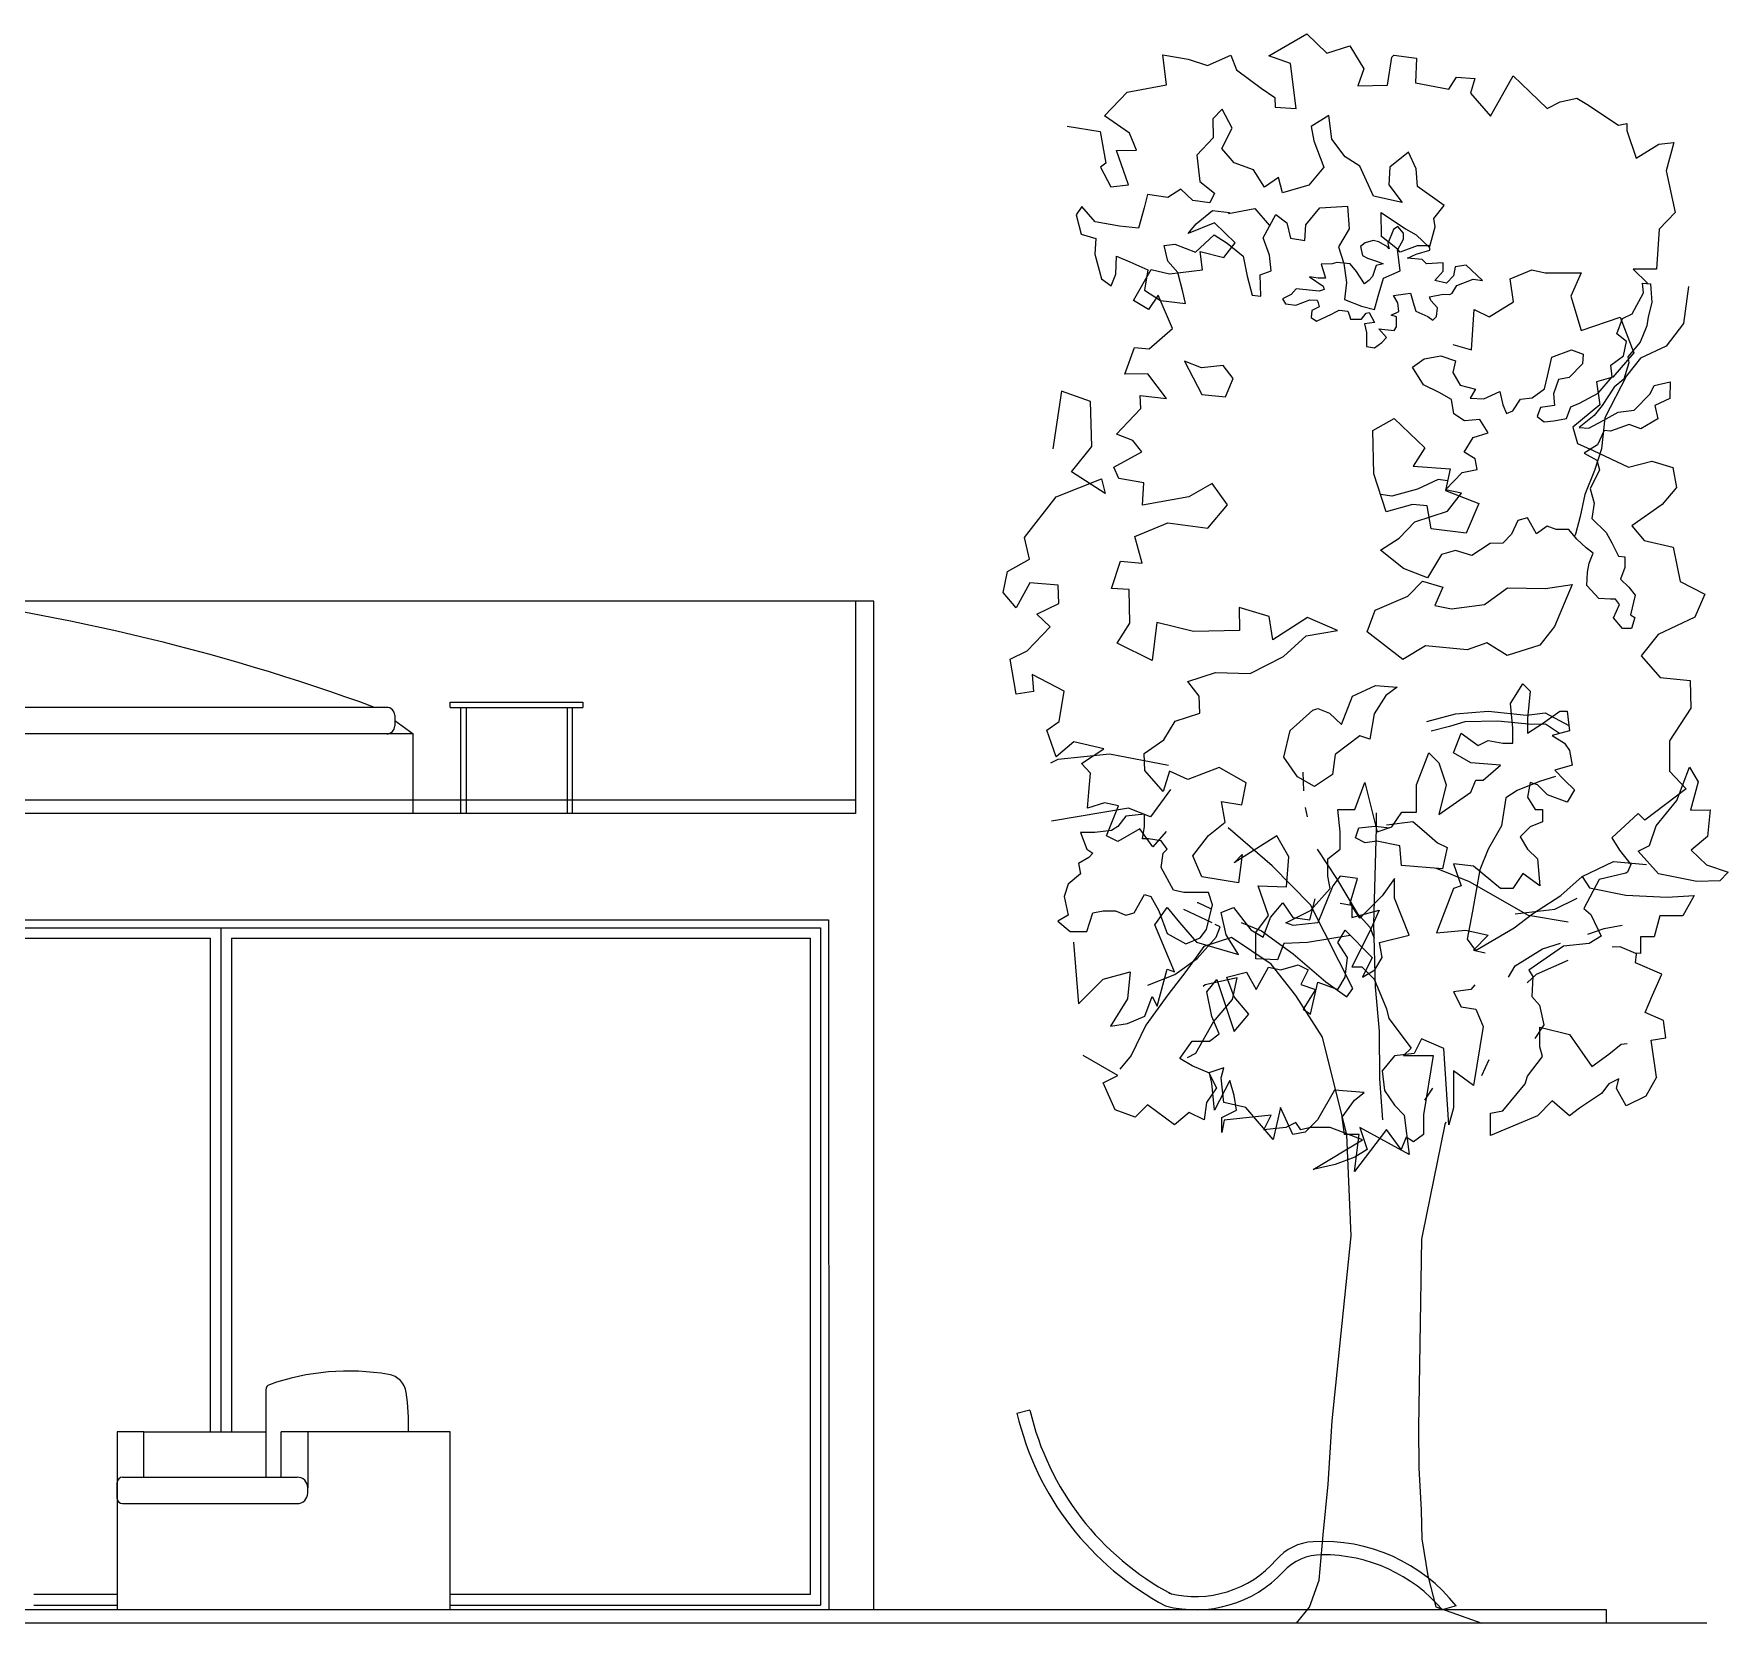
# Model space of a CAD drawing. Header units: millimetres. Extents: x 859 to 2377, y 423 to 1123.
# Drawn here: x 1738 to 2377, y 423 to 1021 of the extents above; entities that cross this region are included whole.
import ezdxf

# ---------------------------------------------------------------- set-up
doc = ezdxf.new("R2010")
doc.units = ezdxf.units.MM
for name, color, linetype in [('A-FLOOR-LEVL', 3, 'Continuous'), ('A-FURN', 9, 'Continuous'), ('A-GLAZ-FULL', 4, 'Continuous'), ('A-WALL-FULL-EXTR', 1, 'Continuous'), ('ALBERO_PRUNUS', 116, 'Continuous')]:
    doc.layers.add(name, color=color, linetype=linetype)

msp = doc.modelspace()

# ---------------------------------------------------------------- linework, layer by layer
at = {"layer": 'A-FLOOR-LEVL'}
for p, q in [((2330.89, 427.67), (1092.1, 427.67)), ((2330.89, 422.67), (2330.89, 427.67)), ((2368.75, 422.67), (859.21, 422.67))]:
    msp.add_line(p, q, dxfattribs=at)
at = {"layer": 'A-FURN'}
for p, q in [((1871.41, 767.67), (1668.73, 767.67)), ((1895.33, 767.67), (1895.33, 769.67)), ((1895.33, 769.67), (1945.33, 769.67)), ((1895.33, 767.67), (1945.33, 767.67)), ((1899.33, 727.67), (1899.33, 767.67)), ((1901.33, 767.67), (1901.33, 727.67)), ((1939.33, 767.67), (1939.33, 727.67)), ((1941.33, 767.67), (1941.33, 727.67)), ((1945.33, 769.67), (1945.33, 767.67)), ((1874.41, 764.67), (1874.41, 760.67)), ((1874.41, 762.67), (1881.38, 757.67)), ((1881.38, 757.67), (1658.76, 757.67)), ((1881.38, 727.67), (1881.38, 757.67)), ((1825.88, 510.6), (1825.88, 477.67)), ((2113.71, 502.84), (2108.84, 501.7)), ((1779.86, 494.67), (1769.87, 494.67)), ((1769.87, 494.67), (1769.87, 427.67)), ((1779.86, 477.67), (1779.86, 494.67)), ((1779.86, 494.67), (1825.88, 494.67)), ((1895.37, 494.67), (1831.69, 494.67)), ((1831.69, 477.67), (1831.69, 494.67)), ((1841.67, 494.67), (1841.67, 473.67)), ((1895.37, 427.67), (1895.37, 494.67)), ((1769.87, 469.67), (1769.87, 475.67)), ((1771.87, 477.67), (1837.67, 477.67)), ((1841.67, 471.67), (1841.67, 473.67)), ((1771.87, 467.67), (1837.67, 467.67)), ((2274.33, 429.14), (2269.07, 427.67))]:
    msp.add_line(p, q, dxfattribs=at)
for centre, radius, start, end in [((1594.06, 22.88), 793.18, 69.883, 83.66259), ((1857.19, 427.56), 90.06, 80.44722, 109.44176), ((1827.88, 510.6), 2, 109.44176, 180), ((1870.81, 508.48), 8, 8.11247, 80.44722), ((1790.56, 497.05), 89.06, 358.47072, 8.11247), ((2216.73, 527.09), 110.84, 193.23969, 242.08845), ((2216.73, 527.09), 105.84, 193.23969, 242.08845), ((1771.87, 475.67), 2, 90, 180), ((1837.67, 473.67), 4, 0, 90), ((1771.87, 469.67), 2, 180, 270), ((1837.67, 471.67), 4, 270, 0), ((2221.55, 433.37), 20, 93.31914, 138.97852), ((2224.1, 389.37), 64.07, 38.36401, 93.31914), ((2223.84, 428.44), 20, 90.38154, 137.03157), ((2224.05, 389.17), 59.27, 40.50706, 90.33587), ((2176.17, 472.85), 45.15, 255.48377, 317.03157), ((2176.17, 472.85), 40.15, 255.48377, 318.97852)]:
    msp.add_arc(centre, radius, start, end, dxfattribs=at)
at = {"layer": 'A-FURN', "ltscale": 0.1}
for centre, start, end in [((1871.41, 764.67), 0, 90), ((1871.41, 760.67), 270, 0)]:
    msp.add_arc(centre, 3, start, end, dxfattribs=at)
at = {"layer": 'A-GLAZ-FULL'}
for p, q in [((2047.96, 807.67), (1652.66, 807.67)), ((2047.96, 732.67), (1652.66, 732.67))]:
    msp.add_line(p, q, dxfattribs=at)
at = {"layer": 'A-GLAZ-FULL', "ltscale": 0.1}
for p, q in [((1578.9, 684.67), (2034.87, 684.67)), ((1808.9, 684.67), (1808.9, 494.67)), ((2034.87, 684.67), (2034.87, 429.4)), ((1582.9, 680.67), (1804.9, 680.67)), ((1804.9, 680.67), (1804.9, 494.67)), ((1812.9, 680.67), (2030.87, 680.67)), ((1812.9, 680.67), (1812.9, 494.67)), ((2030.87, 680.67), (2030.87, 433.4)), ((1769.87, 433.4), (1738.48, 433.4)), ((1738.48, 429.4), (1769.87, 429.4)), ((2030.87, 433.4), (1895.37, 433.4)), ((1895.37, 429.4), (2034.87, 429.4))]:
    msp.add_line(p, q, dxfattribs=at)
at = {"layer": 'A-WALL-FULL-EXTR'}
for p, q in [((2054.96, 807.67), (2047.96, 807.67)), ((2047.96, 807.67), (2047.96, 727.67)), ((2054.96, 727.67), (2054.96, 807.67)), ((2047.96, 727.67), (1092.1, 727.67)), ((2054.96, 427.67), (2054.96, 727.67))]:
    msp.add_line(p, q, dxfattribs=at)
at = {"layer": 'A-WALL-FULL-EXTR', "ltscale": 0.1}
for p, q in [((1115.9, 687.67), (2037.87, 687.67)), ((2037.87, 687.67), (2037.98, 427.67))]:
    msp.add_line(p, q, dxfattribs=at)
at = {"layer": 'ALBERO_PRUNUS'}
for p, q in [((2203.69, 1013.14), (2218.01, 1021.39)), ((2218.01, 1021.39), (2225.58, 1014.12)), ((2225.58, 1014.12), (2234.22, 1016.83)), ((2234.22, 1016.83), (2239.47, 1008.24)), ((2165.17, 1002.24), (2163.85, 1013.44)), ((2163.85, 1013.44), (2173.3, 1011.81)), ((2173.3, 1011.81), (2180.59, 1009.42)), ((2180.59, 1009.42), (2189.38, 1013.4)), ((2189.38, 1013.4), (2191.49, 1007.83)), ((2211.9, 1010.23), (2203.69, 1013.14)), ((2214.06, 993.25), (2211.9, 1010.23)), ((2248.46, 1002.08), (2250.06, 1012.61)), ((2250.06, 1012.61), (2250.77, 1013.35)), ((2250.77, 1013.35), (2259.3, 1012.25)), ((2259.3, 1012.25), (2258.95, 1003.01)), ((2150.37, 999.41), (2165.17, 1002.24)), ((2191.49, 1007.83), (2200.86, 1000.95)), ((2239.47, 1008.24), (2237.24, 1001.86)), ((2237.24, 1001.86), (2248.46, 1002.08)), ((2258.95, 1003.01), (2271.49, 1000.55)), ((2271.49, 1000.55), (2274.48, 1005.13)), ((2274.48, 1005.13), (2281.37, 1004.55)), ((2281.37, 1004.55), (2279.67, 999.08)), ((2287.27, 990.36), (2295.83, 1005.56)), ((2295.83, 1005.56), (2302.11, 999.53)), ((2141.86, 990.55), (2150.37, 999.41)), ((2200.86, 1000.95), (2206.01, 997.43)), ((2206.01, 997.43), (2206.08, 993.81)), ((2279.67, 999.08), (2287.27, 990.36)), ((2302.11, 999.53), (2308.58, 993.32)), ((2308.58, 993.32), (2313.42, 995.77)), ((2313.42, 995.77), (2319.73, 997.16)), ((2319.73, 997.16), (2323.57, 994.88)), ((2151.23, 984.03), (2141.86, 990.55)), ((2206.08, 993.81), (2214.06, 993.25)), ((2323.57, 994.88), (2335.5, 986.97)), ((2127.7, 986.66), (2140.23, 984.56)), ((2140.23, 984.56), (2142.28, 972.65)), ((2153.9, 977.57), (2151.23, 984.03)), ((2335.5, 986.97), (2338.57, 987.57)), ((2338.57, 987.57), (2338.62, 985.04)), ((2338.62, 985.04), (2342.09, 974.61)), ((2146.29, 977.41), (2153.9, 977.57)), ((2150.9, 964.47), (2146.29, 977.41)), ((2342.09, 974.61), (2350.68, 979.85)), ((2350.68, 979.85), (2356.28, 980.5)), ((2356.28, 980.5), (2353.42, 969.76)), ((2142.28, 972.65), (2140.27, 971.14)), ((2140.27, 971.14), (2144.22, 963.79)), ((2142.28, 972.65), (2142.28, 972.65)), ((2144.22, 963.79), (2150.9, 964.47)), ((2353.42, 969.76), (2356.81, 954.08)), ((2356.81, 954.08), (2350.79, 947.8)), ((2350.79, 947.8), (2349.82, 932.75)), ((2349.82, 932.75), (2340.95, 932.76)), ((2340.95, 932.76), (2346.43, 927.5)), ((2160.75, 685.7), (2165.39, 692.21)), ((2165.39, 692.21), (2170.03, 686.63)), ((2185.81, 690.35), (2190.45, 692.21)), ((2187.67, 681.99), (2185.81, 690.35)), ((2190.45, 692.21), (2196.95, 683.85)), ((2204.38, 688.49), (2209.02, 694.07)), ((2209.02, 694.07), (2212.73, 688.49)), ((2219.23, 687.56), (2221.22, 695.54)), ((2230.63, 693.87), (2235.01, 693.14)), ((2235.01, 693.14), (2235.01, 688.49)), ((2235.01, 688.49), (2245.23, 691.28)), ((2245.23, 691.28), (2242.44, 684.77)), ((2168.17, 668.05), (2160.75, 685.7)), ((2170.03, 686.63), (2176.53, 679.2)), ((2196.95, 683.85), (2201.59, 681.06)), ((2201.59, 681.06), (2204.38, 688.49)), ((2212.73, 688.49), (2219.23, 687.56)), ((2242.44, 684.77), (2238.73, 677.34)), ((2130.11, 679.2), (2131.97, 655.97)), ((2176.53, 679.2), (2192.31, 674.55)), ((2192.31, 674.55), (2187.67, 681.99)), ((2238.73, 677.34), (2235.01, 669.91)), ((2131.97, 655.97), (2141.25, 665.26)), ((2141.25, 665.26), (2151.46, 668.05)), ((2151.46, 668.05), (2150.54, 657.83)), ((2161.68, 655.04), (2165.39, 668.98)), ((2165.39, 668.98), (2168.17, 668.05)), ((2235.01, 669.91), (2238.73, 669.91)), ((2238.73, 669.91), (2243.37, 665.26)), ((2243.37, 665.26), (2248.01, 654.11)), ((2150.54, 657.83), (2144.04, 647.61)), ((2157.03, 651.32), (2159.82, 658.76)), ((2159.82, 658.76), (2161.68, 655.04)), ((2150.54, 648.54), (2157.03, 651.32)), ((2248.01, 654.11), (2248.94, 650.39)), ((2144.04, 647.61), (2150.54, 648.54)), ((2248.94, 650.39), (2257.29, 639.24)), ((2257.29, 639.24), (2254.51, 636.46)), ((2146.82, 629.02), (2133.83, 636.46)), ((2254.51, 636.46), (2265.65, 636.46)), ((2265.65, 636.46), (2261.94, 614.15)), ((2141.25, 626.23), (2146.82, 629.02)), ((2145.89, 616.01), (2141.25, 626.23)), ((2186.74, 631.81), (2181.17, 629.95)), ((2181.17, 629.95), (2183.96, 624.38)), ((2185.81, 628.09), (2186.74, 631.81)), ((2186.74, 618.8), (2185.81, 628.09)), ((2183.96, 624.38), (2180.24, 618.8)), ((2228.52, 623.45), (2222.02, 612.3)), ((2239.66, 622.52), (2228.52, 623.45)), ((2231.3, 613.23), (2235.94, 619.73)), ((2235.94, 619.73), (2239.66, 622.52)), ((2153.32, 613.23), (2145.89, 616.01)), ((2157.96, 617.87), (2153.32, 613.23)), ((2168.17, 610.44), (2157.96, 617.87)), ((2173.74, 615.08), (2168.17, 610.44)), ((2179.31, 612.3), (2173.74, 615.08)), ((2180.24, 618.8), (2179.31, 612.3)), ((2195.1, 616.94), (2186.74, 618.8)), ((2205.31, 604.86), (2195.1, 616.94)), ((2208.09, 616.94), (2205.31, 604.86)), ((2212.73, 606.72), (2208.09, 616.94)), ((2232.23, 606.72), (2231.3, 613.23)), ((2261.94, 614.15), (2261.94, 606.72)), ((2217.38, 607.65), (2212.73, 606.72)), ((2222.02, 612.3), (2217.38, 607.65)), ((2237.8, 606.72), (2232.23, 606.72)), ((2248.01, 608.58), (2235.94, 592.78)), ((2235.94, 592.78), (2237.8, 606.72)), ((2253.58, 601.15), (2248.01, 608.58)), ((2261.94, 606.72), (2258.22, 603.93)), ((2255.44, 605.79), (2253.58, 601.15)), ((2258.22, 603.93), (2255.44, 605.79))]:
    msp.add_line(p, q, dxfattribs=at)
at = {"layer": 'ALBERO_PRUNUS', "ltscale": 0.1}
for p, q in [((2351.03, 689.16), (2348.93, 681.26)), ((2359.65, 689.16), (2351.03, 689.16)), ((2348.93, 681.26), (2343.7, 681.26)), ((2343.7, 681.26), (2343.7, 674.9)), ((2341.91, 671.38), (2342.19, 674.75)), ((2351.72, 667.13), (2341.91, 671.38)), ((2343.7, 674.9), (2342.21, 675.03)), ((2348.32, 659.3), (2351.72, 667.13)), ((2345.48, 652.72), (2348.32, 659.3)), ((2352.37, 649.74), (2345.48, 652.72)), ((2353.31, 643.14), (2352.37, 649.74)), ((2347.72, 642.34), (2353.31, 643.14)), ((2349.73, 628.3), (2347.72, 642.34)), ((2347.72, 642.34), (2347.72, 642.34))]:
    msp.add_line(p, q, dxfattribs=at)
at = {"layer": 'ALBERO_PRUNUS'}
for points in [[(2264.24, 940.94), (2266.39, 948.65), (2265.94, 951.79), (2269.83, 956.77), (2259.79, 963.86), (2259.19, 970.6), (2256.3, 976.83), (2249.29, 971.24), (2248.96, 964.49), (2254.01, 957.84), (2243.14, 960.31), (2238.01, 971.56), (2232.49, 975.05), (2227.45, 981.7), (2226.27, 990.65), (2219.68, 986.45), (2220.71, 981.11), (2224.44, 971.21), (2218.75, 964.35), (2208.91, 961.47), (2207.42, 967.27), (2202.12, 963.63), (2197.92, 970.22), (2190.66, 972.84), (2186.03, 978.19), (2189.94, 985.86), (2186.18, 993.07), (2182.65, 989.4), (2182.8, 982.19), (2176.57, 975.7), (2177.76, 965.83), (2183.22, 961.34), (2181.46, 957.78), (2175.15, 958.57), (2170.61, 962.93), (2165.7, 959.69), (2158, 960.92), (2156.8, 955.91), (2154.65, 948.2), (2147.43, 948.97), (2138.35, 950.63), (2133.32, 956.36), (2131.16, 953.17), (2133.07, 945.93), (2138.55, 944.27), (2138.21, 938.44), (2140.63, 929.05), (2144.28, 926.44), (2146.03, 930.92), (2146.36, 937.68), (2151.31, 935.47), (2158.12, 932.54), (2156.89, 924.85), (2162.88, 920.9), (2172.33, 919.79), (2171.32, 924.22), (2169.41, 931.46), (2165.72, 935.76), (2164.3, 941.64), (2168.27, 942.18), (2176.08, 939.19), (2183.08, 945.69), (2188.05, 942.57), (2194.06, 937.71), (2195.59, 930.07), (2197.5, 922.97), (2200.73, 922.58), (2200.49, 930.62), (2204.6, 932.09), (2203.94, 937.98), (2201.59, 944.6), (2206.32, 953.29), (2210.45, 950.22), (2211.94, 944.43), (2217.33, 943.61), (2217.67, 949.45), (2222.98, 955.92), (2233.33, 956.51), (2233.96, 947.93), (2230.03, 941.18), (2232, 934.93), (2232.99, 927.67), (2232.2, 921.36), (2238.62, 918.8), (2243.55, 917.52), (2244.91, 922.53), (2246.91, 929.32), (2253.22, 932.13), (2252.14, 940.24), (2246.13, 945.11), (2246.03, 954.08), (2255.2, 947.97), (2259.24, 945.75)], [(2278.09, 934.29), (2273.97, 933.61), (2273.29, 930.18), (2270.71, 927.43), (2266.25, 928.46), (2269.34, 932.06), (2269.34, 935.15), (2263.16, 934.81), (2261.44, 936.35), (2255.95, 936.87), (2259.21, 938.41), (2264.36, 939.95), (2264.19, 941.5), (2259.55, 941.5), (2253.2, 939.1), (2252.34, 940.13), (2254.4, 944.07), (2254.4, 946.3), (2252.34, 948.87), (2250.63, 947.67), (2248.57, 942.36), (2249.08, 940.47), (2248.4, 941.15), (2245.13, 943.04), (2243.07, 943.56), (2239.98, 942.7), (2238.27, 941.33), (2238.95, 937.9), (2240.84, 936.87), (2244.62, 935.67), (2246.85, 934.81), (2244.1, 934.12), (2242.73, 930.01), (2241.36, 928.46), (2239.81, 927.26), (2236.72, 931.89), (2234.32, 934.81), (2229.34, 935.32), (2227.62, 934.81), (2223.5, 934.64), (2224.19, 932.24), (2225.05, 929.32), (2222.3, 929.32), (2219.04, 929.84), (2224.19, 926.41), (2224.53, 925.03), (2222.65, 924.52), (2214.06, 925.38), (2212.17, 923.15), (2208.91, 921.6), (2209.94, 919.72), (2213.89, 919.2), (2219.21, 921.26), (2221.96, 921.09), (2222.3, 920.06), (2222.65, 918.52), (2219.9, 917.14), (2219.73, 914.57), (2221.62, 913.2), (2227.28, 915.77), (2229.17, 916.8), (2230.2, 917.32), (2233.46, 916.97), (2234.15, 915.26), (2234.49, 913.89), (2238.61, 913.89), (2240.33, 916.12), (2241.53, 916.46), (2243.59, 912.69), (2239.81, 912.17), (2240.5, 908.91), (2240.5, 903.6), (2243.59, 903.08), (2246.34, 905.14), (2248.05, 907.03), (2245.13, 910.28), (2250.97, 909.6), (2251.83, 910.97), (2251.83, 914.74), (2249.77, 915.43), (2252.69, 916.8), (2252.34, 920.06), (2250.63, 922.8), (2255.26, 923.49), (2257.15, 923.66), (2258.35, 919.37), (2259.04, 916.97), (2263.67, 914.91), (2265.56, 913.54), (2266.94, 914.91), (2267.28, 918.17), (2264.7, 920.92), (2264.19, 922.29), (2269.34, 923.32), (2271.91, 923.15), (2272.77, 923.66), (2274.49, 926.58), (2280.67, 928.98), (2284.27, 928.46)], [(2347.53, 927.21), (2347.96, 920.17), (2346.69, 914.76), (2346.13, 911.37), (2343.56, 905.3), (2338.92, 899.76), (2339.36, 897.42), (2337.42, 891.31), (2333.82, 888.26), (2329.26, 881.4), (2326.3, 877.62), (2320.66, 873.15), (2324.33, 872.88), (2329.72, 875.68), (2335.33, 878.83), (2341.39, 879.64), (2347.34, 885.83), (2348.94, 888.9), (2354.92, 890.34), (2354.77, 883.97), (2349.09, 881.45), (2350.22, 876.43), (2343.88, 872.64), (2339.43, 874.21), (2332.44, 871.72), (2330.08, 871.96), (2327.5, 866.58), (2322.52, 863.39), (2327.27, 860.85), (2328.32, 857.14), (2324.8, 849.97), (2326.28, 844.61), (2325.37, 838.86), (2330.86, 833.58), (2333, 829.61), (2335.4, 824.62), (2337.81, 824.32), (2337.89, 820.31), (2336.26, 815.92), (2339.36, 812.95), (2341.77, 809.96), (2339.91, 802.53), (2341.6, 801.47), (2340.3, 797.43), (2336.98, 797.37), (2333.52, 801.37), (2335.82, 806.46), (2334.35, 808.43), (2332.4, 808.4), (2328.04, 808.65), (2323.47, 813.61), (2323.71, 818.65), (2324.39, 822.05), (2325.97, 825.81), (2323.24, 827.76), (2319.79, 831.07), (2316.74, 834.68), (2311.98, 834.64), (2308.58, 835.89), (2304.62, 833.06), (2301.12, 839.12), (2297.47, 838.02), (2295.17, 832.93), (2291.86, 829.48), (2287.16, 829.39), (2280.2, 824.84), (2274.09, 826.78), (2268.73, 825.3), (2263.52, 816.48), (2254.4, 819.97), (2245.77, 826.9), (2252.79, 831.4), (2258.74, 837.59), (2271.09, 841.56), (2276.34, 848.32), (2270.24, 849.57), (2276.53, 856.11), (2282.24, 857.26), (2281.47, 861.25), (2277.35, 863.87), (2280.68, 869.32), (2286.31, 871.09), (2283.17, 876.13), (2277.45, 875.67), (2273.39, 878.23), (2272.59, 883.6), (2267.84, 886.26), (2262.05, 889.12), (2257.9, 895.8), (2262.19, 898.98), (2268.53, 900.08), (2274.01, 898.19), (2273.07, 893.81), (2275.86, 889.11), (2281.62, 887.51), (2279.63, 884.14), (2284.68, 883.9), (2290.75, 886.71), (2291.83, 881.63), (2293.27, 878.34), (2295.6, 879.36), (2298.55, 883.83), (2302.9, 884.26), (2307.53, 887.68), (2308.75, 892.46), (2310.32, 899.6), (2317.71, 902.38), (2322.1, 900.75), (2321.83, 897.07), (2316.9, 891.93), (2312.9, 891.16), (2310.95, 885.74), (2311.38, 881.39), (2306.01, 880.6), (2304.76, 877.19), (2307.49, 875.24), (2311.15, 875.66), (2315.83, 876.44), (2317.46, 880.83), (2320.76, 882.27), (2327.79, 886.07), (2333.05, 892.25), (2332.62, 896.6), (2337.3, 900.07), (2338.46, 905.48), (2334.78, 908.45), (2336.96, 914.22), (2340.65, 915.96), (2344.85, 923.84), (2344.43, 927.5)], [(2178.54, 885.59), (2187.39, 884.6), (2190.33, 891.57), (2186.51, 896.5), (2178.33, 895.59), (2172, 898.13)], [(2282.88, 844.53), (2278.11, 833.26), (2264.89, 834.91), (2263.43, 843.61), (2257.89, 844.14), (2247.94, 841.39), (2243.29, 855.66), (2242.85, 871.93), (2250.96, 876.45), (2262.46, 865.4), (2258.13, 858.51), (2271.98, 857.5), (2270.23, 849.38)], [(2311.35, 798.17), (2305.86, 791.14), (2293.49, 787.17), (2285.83, 792.02), (2278.44, 789.32), (2262.77, 790.82), (2254.15, 785.75), (2240.74, 796.12), (2243.77, 804.27), (2256.11, 809.52), (2261.64, 815.26), (2269.24, 812.97), (2266.29, 805.99), (2272.49, 804.84), (2285.01, 806.37), (2293.61, 812.71), (2307.98, 812.46), (2317.95, 813.94)], [(2252.08, 775.3), (2247.78, 772.13), (2243.45, 765.24), (2241.83, 755.73), (2237.98, 756.93), (2228.76, 749.94), (2227.74, 742.37), (2220.92, 737.87), (2214.57, 741.47), (2209.41, 748.92), (2211.76, 758.97), (2220.33, 766.59), (2222.23, 767.26), (2226.63, 765.54), (2231.08, 761.27), (2235.23, 771.88), (2243.87, 775.88)], [(2369.99, 729.12), (2369.03, 719), (2362.85, 713.87), (2368.6, 708.35), (2376.75, 705.53), (2373.62, 702.28), (2364.9, 702.1), (2350.48, 704.9), (2342.86, 713.47), (2347.18, 715.58), (2349.58, 723.08), (2357.47, 732.6), (2362.22, 745.14), (2365.42, 739.56), (2362.54, 728.97)], [(2182.54, 693.3), (2180.98, 697.96), (2177.87, 697.96), (2171.66, 697.96), (2167.77, 698.74), (2163.11, 707.28), (2163.88, 712.72), (2165.44, 714.27), (2163.11, 717.38), (2158.44, 718.15), (2156.11, 718.15), (2156.89, 722.81), (2156.89, 727.47), (2149.89, 726.7), (2146.78, 722.81), (2144.45, 721.26), (2138.23, 720.48), (2132.79, 720.48), (2135.12, 714.27), (2137.45, 712.72), (2135.9, 711.16), (2132.01, 708.83), (2132.79, 704.95), (2128.12, 701.07), (2126.57, 696.41), (2128.12, 689.42), (2124.24, 687.09), (2128.9, 683.21), (2135.12, 683.21), (2137.45, 690.2), (2141.34, 690.97), (2146, 690.97), (2149.89, 689.42), (2153, 690.2), (2156.89, 697.19), (2159.22, 696.41), (2162.33, 690.97), (2165.44, 682.43), (2172.43, 678.55), (2177.87, 680.88), (2180.21, 683.98)]]:
    msp.add_lwpolyline(points, close=True, dxfattribs=at)
for points in [[(2234.33, 681.73), (2218.27, 679.06), (2209.4, 678.7), (2206.99, 672.5), (2198.84, 672.88), (2198.81, 682.84), (2203.57, 689.27), (2199.73, 700.42), (2210.42, 700.09), (2211.27, 711.33), (2206.77, 719.21), (2190.68, 709.11), (2193.69, 712.25), (2192.28, 701.54), (2178.47, 703.8), (2175.05, 711.7), (2181.05, 719.42), (2187.29, 724.44), (2185.86, 732.2), (2193.49, 730.9), (2195.14, 739.26), (2185.06, 745.04), (2173.2, 740.45), (2166.26, 743.58), (2163.88, 735.92), (2157.01, 743.93), (2156.7, 750.27), (2164.2, 755.49), (2168.41, 762.45), (2177.76, 765.53), (2177.45, 771.86), (2173.18, 777.39), (2183.61, 780.86), (2196.65, 780.39), (2209.2, 786.8), (2217.73, 794.57), (2229.64, 796.62), (2218.32, 801.47), (2205.27, 793.06), (2203.82, 801.9), (2192.53, 805.3), (2192.7, 796.61), (2175.33, 796.27), (2161.5, 799.61), (2159.8, 785.27), (2146.63, 791.89), (2151.36, 799.41), (2151.1, 812.08), (2144.4, 812.49), (2147.81, 822.7), (2155.97, 821.96), (2153.23, 832.04), (2165.62, 837.18), (2180.7, 835.12), (2188.12, 843.96), (2182.35, 852), (2173.58, 846.93), (2156.07, 843.87), (2156.63, 852.21), (2147.18, 853.83), (2145.28, 858.14), (2155.85, 863.96), (2152.5, 868.24), (2146.29, 870.65), (2150.55, 875.08), (2155.52, 880.25), (2155.24, 885.14), (2165.22, 884.07), (2158.15, 893.34), (2149.46, 893.17), (2153.06, 903.2), (2158.68, 902.77), (2167.4, 910.37), (2162.07, 922.94), (2158.38, 917.61), (2152.7, 920.94), (2159.34, 932.66), (2166.26, 930.99), (2178.72, 932.5), (2177.86, 939.37), (2186.77, 937.19), (2191.01, 942.71), (2183.25, 950.16), (2173.37, 946.16), (2176.33, 949.89), (2182.56, 954.91), (2188.9, 954.12), (2188.48, 953.71), (2198.46, 955.67), (2203.79, 949.32), (2203.79, 949.32), (2203.79, 949.32), (2203.79, 949.32), (2203.79, 949.32), (2203.79, 949.32), (2203.79, 949.32)], [(2273.05, 904.4), (2280.01, 902.37), (2281.06, 917.55), (2286.74, 914.76), (2295.84, 920.48), (2294.66, 929.11), (2302.84, 932.44), (2307.78, 931.31), (2321.35, 931.36), (2317.49, 922.59), (2321.4, 909.62), (2336.1, 914.62), (2341.2, 901.19), (2333.36, 892.03), (2327.2, 890.28), (2328.39, 881.65), (2318.28, 873.19), (2320.04, 867.03), (2325.93, 864.38), (2339.19, 858.19), (2348.06, 860.44), (2355.88, 858.09), (2357.31, 850.52), (2351.95, 844.13), (2340.43, 836), (2345.11, 830.47), (2356.05, 827.96), (2358.69, 815.11), (2368.01, 810.37), (2364.15, 801.6), (2350.4, 795.09), (2343.94, 787.09), (2351.17, 778.94), (2362.44, 777.85), (2362.65, 767.4), (2354.65, 755.12), (2354.62, 743.61), (2360.91, 736.97), (2345.38, 725.11), (2342.83, 727.73), (2332.92, 718.49), (2335.78, 713.93), (2340.1, 708.49), (2338.89, 705.61), (2338.24, 705.2), (2328.23, 702.84), (2322.39, 691.92), (2325.03, 689.65), (2328.93, 681.51), (2324.38, 678.65), (2314.69, 677.71), (2301.66, 668.62), (2303.16, 666.24), (2302.74, 658.72), (2305.71, 655.44), (2307.35, 648.01), (2303.91, 642.89)], [(2361.84, 926.25), (2359.92, 912.29), (2353.47, 903.8), (2343.68, 899.26), (2338.41, 892.52), (2330.25, 876.77), (2328.99, 865.07), (2326.47, 856.85), (2322.81, 847.81), (2321.07, 839.61), (2319.3, 832.95), (2318.85, 832.18)], [(2165, 720.92), (2160.01, 715.12), (2155.15, 721.93), (2146.81, 717.19), (2142.61, 719.32), (2147.09, 730.52), (2141.79, 731.71), (2135.46, 729.64), (2135.95, 735.76), (2136.51, 742.91), (2133.2, 746.51), (2141.59, 752.01), (2130.25, 754.7), (2123.64, 749.06), (2120.06, 759.1), (2124.68, 762.33), (2126.61, 773.73), (2114.52, 780.08), (2115.04, 773.62), (2108.54, 772.59), (2106.25, 785.86), (2112.65, 788.95), (2121.33, 798.03), (2116.31, 802.79), (2124.59, 806.76), (2124.37, 813.71), (2113.64, 814.55), (2108.54, 805.2), (2103.6, 810.98), (2105.25, 818.81), (2113.58, 823.54), (2111.65, 831.66), (2123.58, 846.98), (2140.7, 853.71), (2142.07, 848.21), (2129.36, 856.4), (2137.05, 865.92), (2136.55, 882.87), (2125.57, 886.85), (2122.4, 865.11)], [(2271, 852.96), (2267.46, 853.51), (2259.78, 849.81), (2250.12, 847.24), (2245.83, 847.86)], [(2183.21, 615.88), (2182.28, 626.11), (2181.35, 629.83), (2174.85, 632.61), (2170.2, 635.4), (2174.85, 641.9), (2181.35, 641.9), (2185.07, 644.68), (2182.28, 651.18), (2180.42, 660.46), (2184.14, 665.1), (2190.64, 645.61), (2196.22, 652.11), (2190.64, 658.6), (2187.85, 666.03), (2195.29, 667.89), (2199.01, 661.39), (2203.65, 669.74), (2208.3, 668.82), (2214.8, 670.67), (2218.52, 668.82), (2215.73, 663.25), (2221.31, 661.39), (2216.66, 653.96), (2219.45, 652.11), (2222.24, 664.17), (2229.67, 661.39), (2232.46, 666.03), (2233.39, 673.46), (2229.67, 679.03), (2232.46, 683.67), (2242.68, 673.46), (2238.96, 666.03), (2243.61, 668.82), (2246.4, 673.46), (2245.47, 679.03), (2256.62, 681.81), (2251.04, 695.74), (2251.04, 703.16), (2246.4, 696.67), (2238.03, 688.31), (2234.32, 693.88), (2237.1, 703.16), (2230.6, 704.09), (2227.81, 700.38), (2222.24, 686.45), (2212.94, 685.53), (2210.16, 686.45), (2219.45, 691.1), (2226.88, 699.45), (2225.95, 704.09), (2225.95, 710.59), (2230.6, 714.3), (2230.6, 720.8), (2229.67, 729.16), (2236.17, 729.16), (2239.89, 739.37), (2244.54, 720.8), (2250.11, 722.66), (2253.83, 728.23), (2259.4, 728.23), (2259.4, 738.44), (2264.05, 750.51), (2267.77, 746.8), (2270.55, 738.44), (2267.77, 727.3), (2279.85, 735.66), (2281.71, 740.3), (2284.49, 740.3), (2291, 745.87), (2279.85, 746.8), (2273.34, 750.51), (2276.13, 757.94), (2282.63, 753.29), (2286.35, 755.15), (2291.93, 754.22), (2295.64, 754.22), (2295.64, 759.79), (2294.71, 769.08), (2299.36, 776.5), (2302.15, 773.72), (2301.22, 763.51), (2301.22, 757.94), (2306.79, 761.65), (2313.3, 766.29), (2316.09, 766.29), (2317.02, 758.86), (2310.51, 757.01), (2315.16, 754.22), (2317.02, 751.44), (2317.94, 745.87), (2311.44, 744.01), (2315.16, 740.3), (2318.87, 736.58), (2316.09, 731.94), (2308.65, 734.73), (2304.94, 738.44), (2302.15, 739.37), (2301.22, 733.8), (2304.01, 729.16), (2306.79, 729.16), (2306.79, 724.52), (2302.15, 722.66), (2298.43, 718.95), (2301.22, 714.3), (2304.94, 710.59), (2305.87, 700.38), (2299.36, 705.02), (2295.64, 699.45), (2291, 699.45), (2280.78, 707.81), (2273.34, 708.73), (2276.13, 700.38), (2273.34, 699.45), (2266.84, 682.74), (2277.99, 683.67), (2286.35, 681.81), (2280.78, 676.24), (2285.26, 675.25)], [(2263.26, 762.32), (2273.99, 765.18), (2286.4, 766.27), (2300.82, 764.68), (2307.8, 765.64), (2316.77, 760.8)], [(2313.2, 757.78), (2307.9, 761.36), (2302.85, 761.24), (2289.99, 762.47), (2277.56, 762.16), (2271.77, 760.46), (2264.89, 758.64)], [(2121.55, 746.83), (2124.36, 748.13), (2143.74, 750.17), (2165.93, 745.93)], [(2216.58, 743.24), (2216.76, 736.16)], [(2311.69, 741.61), (2305.69, 739.7), (2297.22, 736.38), (2293.02, 733.55), (2291.34, 723.01), (2286.32, 714.25), (2283.2, 706.48), (2280.48, 690.86), (2278.41, 680.31), (2281.63, 676.12), (2296.19, 684.64), (2303.05, 689.87), (2313.77, 696.75), (2321.75, 703.95), (2324.58, 699.74), (2338.25, 696.97), (2353.82, 696.2), (2363.92, 696.84), (2359.65, 689.16)], [(2166.71, 736.75), (2159.11, 726.46), (2150.86, 729.75), (2121.83, 724.74)], [(2217.41, 729.95), (2218.11, 726.48)], [(2246.68, 612.26), (2245.52, 627.78), (2245.46, 645.66), (2243.88, 662.34), (2243.28, 686.04), (2244.32, 722.22), (2244.25, 727.91)], [(2193.28, 686.58), (2200.97, 683.43), (2212.85, 674.78), (2225.17, 664.21), (2233.08, 658.57), (2235.34, 661.74), (2219.39, 693.22), (2205.02, 708.02), (2188.39, 722.25)], [(2248.09, 723.47), (2257.97, 724.71), (2262.3, 721), (2267.24, 716.68), (2270.94, 714.83), (2269.09, 706.81), (2253.65, 708.04), (2253.03, 715.45), (2244.38, 717.3), (2240.06, 716.68), (2236.35, 718.54), (2237.59, 722.24), (2243.77, 722.86), (2249.32, 722.24)], [(2221.98, 714.24), (2229.25, 703.18), (2236.96, 690.16), (2241.76, 684.84), (2243.42, 680.66)], [(2321.75, 703.95), (2333.57, 709.62), (2345.96, 708.49)], [(2316.54, 686.78), (2301.53, 689.24), (2279.37, 701.88), (2266.91, 706.99)], [(2296.47, 689.87), (2311.48, 691.69), (2319.86, 695.84)], [(2182.33, 686.45), (2171.69, 691.56)], [(2176.71, 694.15), (2176.99, 694.1), (2181.71, 691.89)], [(2158.2, 663.01), (2168.34, 667.06), (2176.74, 673.1), (2183.93, 681.06), (2185.38, 684.98), (2183.45, 685.91)], [(2323.91, 682.19), (2330.02, 684.33), (2336.86, 685.64)], [(2214.17, 422.67), (2219.08, 428.62), (2222.71, 438.82), (2224.22, 455.96), (2226.08, 475.06), (2227.64, 498.88), (2227.64, 498.88), (2234.79, 568.61), (2233.06, 606.67), (2223.98, 643.37), (2213.87, 659.06), (2204.63, 670.88), (2189.6, 681), (2179.19, 677.63), (2172.43, 668.13), (2165.65, 659.4), (2157.38, 647.92), (2151.84, 636.51), (2147.63, 631.35)], [(2294.04, 666.02), (2296.55, 670.27), (2306.88, 676.75), (2313.64, 678.83)], [(2342.19, 674.75), (2341.92, 674.9), (2336.02, 677.48), (2333.1, 677.27)], [(2316.4, 672.26), (2304.41, 666.97), (2301.09, 663.92)], [(2173.03, 635.76), (2176.17, 637.42), (2182.87, 649.25), (2190.05, 657.59), (2191.79, 665.8), (2179.8, 663.17), (2179, 662.53)], [(2281.34, 663.18), (2279.85, 661.39), (2273.34, 660.46), (2276.13, 654.89), (2281.71, 653.96), (2284.49, 647.47), (2280.78, 625.19), (2273.34, 630.76), (2273.34, 616.83), (2271.48, 610.33), (2269.63, 639.11), (2261.26, 642.82), (2258.48, 637.25), (2251.04, 636.33), (2246.4, 630.76), (2247.32, 623.33), (2251.04, 617.76), (2254.76, 614.05), (2256.62, 599.19), (2238.03, 609.4), (2240.82, 601.05), (2236.17, 598.26), (2228.74, 595.48), (2220.38, 593.62), (2238.96, 604.76), (2226.88, 609.4), (2219.45, 609.4), (2215.73, 608.48), (2213.87, 611.26), (2210.16, 609.4), (2201.79, 608.48), (2204.58, 614.05), (2186.93, 612.19), (2186, 607.55), (2186, 613.12), (2191.57, 615.9), (2190.64, 621.47), (2188.97, 627.09), (2183.21, 615.88)], [(2349.73, 628.3), (2345.8, 621.25), (2338.37, 617.53), (2334.65, 624.03), (2335.58, 627.75), (2331.87, 625.89), (2329.08, 622.18), (2320.72, 616.61), (2317, 613.82), (2310.49, 619.39), (2304.92, 613.82), (2287.26, 606.39), (2287.26, 614.75), (2291.91, 615.68), (2300.27, 625.89), (2301.2, 628.67), (2306.78, 636.1), (2305.85, 639.81), (2305.85, 647.24), (2317, 644.46), (2325.36, 632.39), (2331.87, 637.03), (2336.51, 640.74), (2338.75, 641.06)], [(2286.65, 634.84), (2283.83, 628.82)], [(2262.44, 619.65), (2265.49, 624.26)], [(2270.45, 611.37), (2270.05, 610.51), (2261.65, 569.17), (2261.22, 567.26), (2260.13, 496.4), (2260.13, 496.4), (2260.29, 481.17), (2261.08, 465.25), (2261.35, 454.37), (2263.65, 440.44), (2266.66, 428.85), (2283.92, 422.67)]]:
    msp.add_lwpolyline(points, dxfattribs=at)

doc.saveas('drawing.dxf')
